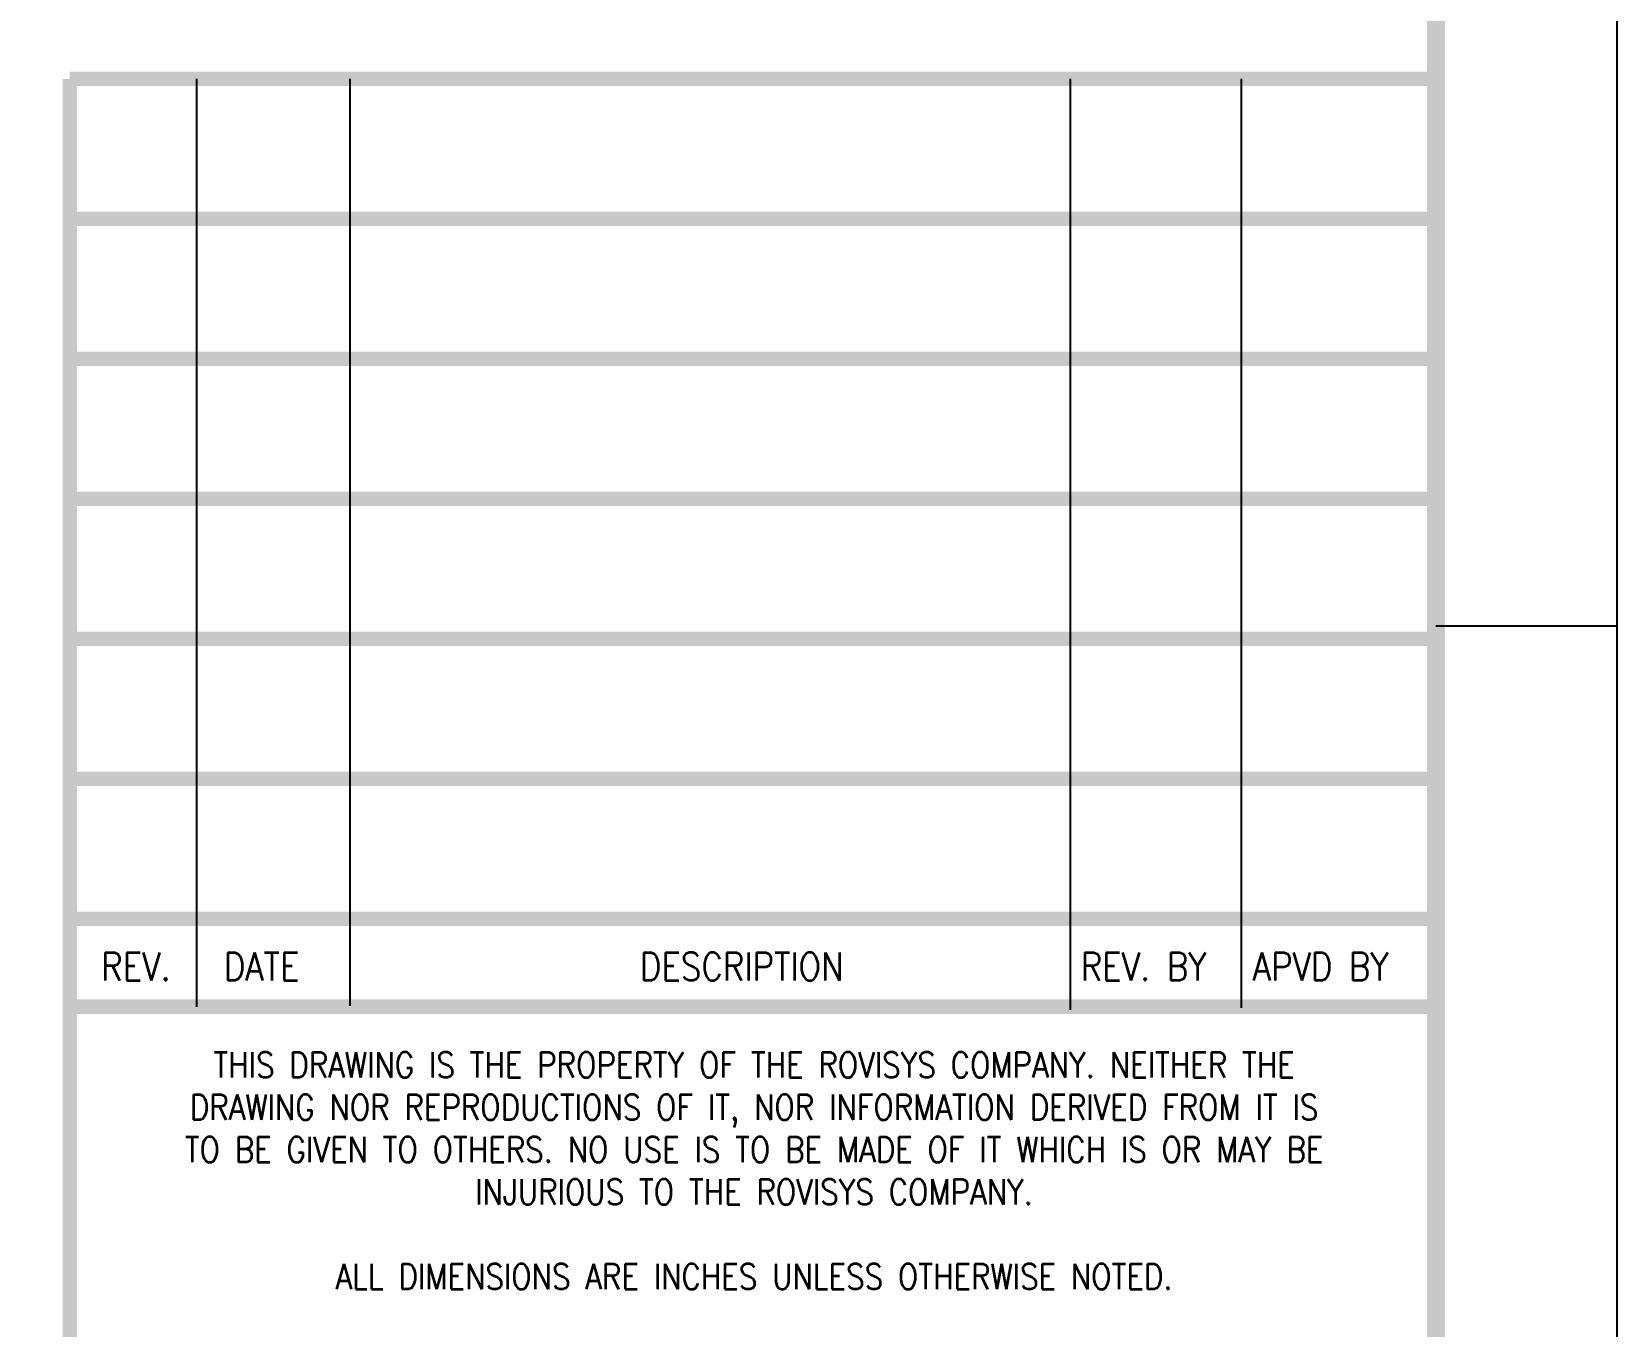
# Paper-space layout 'Layout1' of a CAD drawing. Extents: x 0 to 17, y 0 to 11.
# Drawn here: x 14.814 to 17, y 1.785 to 3.569 of the extents above; entities that cross this region are included whole.
import ezdxf
from ezdxf.enums import TextEntityAlignment as Align

# ---------------------------------------------------------------- set-up
doc = ezdxf.new("R2010")
doc.units = 0
doc.header["$LTSCALE"] = 0.375
doc.header["$MEASUREMENT"] = 0
doc.layers.add('06 Text', color=7, linetype='Continuous')
doc.layers.add('26 Border', color=7, linetype='Continuous')
doc.styles.add('ROMAND', font='romand')
doc.styles.add('ROMANS', font='romans.shx', dxfattribs={"width": 0.85})

# ---------------------------------------------------------------- blocks, each defined once
blk = doc.blocks.new('B Size RBT Corrected')
at = {"layer": '26 Border'}
for p, q in [((17, 0), (17, 11)), ((15.0416, 3.5042), (15.0416, 2.2251)), ((15.2531, 3.5042), (15.2531, 2.2263)), ((16.2457, 3.5042), (16.2457, 2.2208)), ((16.4816, 3.5042), (16.4816, 2.2235)), ((16.75, 2.75), (17, 2.75))]:
    blk.add_line(p, q, dxfattribs=at)
for points, const_width in [([(0.25, 10.75), (16.75, 10.75), (16.75, 0.25), (0.25, 0.25)], 0.025), ([(16.75, 0.25), (14.8669, 0.25), (14.8669, 2.2251), (16.75, 2.2251)], 0.02)]:
    blk.add_lwpolyline(points, close=True, dxfattribs=dict(at, const_width=const_width))
at = {"layer": '26 Border', "const_width": 0.02}
for points in [[(14.8669, 2.2251), (14.8669, 3.5042)], [(14.8669, 3.5042), (16.75, 3.5042)], [(14.8669, 3.3112), (16.75, 3.3112)], [(14.8669, 3.1182), (16.75, 3.1182)], [(14.8669, 2.9252), (16.75, 2.9252)], [(14.8669, 2.7322), (16.75, 2.7322)], [(14.8669, 2.5393), (16.75, 2.5393)], [(14.8669, 2.3463), (16.75, 2.3463)]]:
    blk.add_lwpolyline(points, dxfattribs=at)
at = {"layer": '06 Text', "style": 'ROMANS', "width": 0.85}
for s, height, p in [('REV.', 0.03874, (14.9101, 2.2612)), ('DATE', 0.03874, (15.0789, 2.2612)), ('DESCRIPTION', 0.038739, (15.6527, 2.2612)), ('REV. BY', 0.03874, (16.2603, 2.2612)), ('APVD BY', 0.03874, (16.4972, 2.2612))]:
    blk.add_text(s, height=height, dxfattribs=at).set_placement(p)
at = {"layer": '06 Text', "insert": (15.8101, 2.1624), "char_height": 0.035, "width": 1.759761, "attachment_point": 2, "style": 'ROMANS'}
blk.add_mtext('THIS DRAWING IS THE PROPERTY OF THE ROVISYS COMPANY. NEITHER THE DRAWING NOR REPRODUCTIONS OF IT, NOR INFORMATION DERIVED FROM IT IS TO BE GIVEN TO OTHERS. NO USE IS TO BE MADE OF IT WHICH IS OR MAY BE INJURIOUS TO THE ROVISYS COMPANY.\\P\\PALL DIMENSIONS ARE INCHES UNLESS OTHERWISE NOTED.', dxfattribs=at)
at = {"layer": '06 Text', "style": 'ROMANS', "width": 0.8}
for tag, p in [('POS_6_CHANGES_LINE_1', (15.2756, 3.4541)), ('POS_6_CHANGES_LINE_2', (15.2756, 3.371)), ('POS_5_CHANGES_LINE_1', (15.2756, 3.2611)), ('POS_5_CHANGES_LINE_2', (15.2756, 3.178)), ('POS_4_CHANGES_LINE_1', (15.2756, 3.0682)), ('POS_4_CHANGES_LINE_2', (15.2756, 2.985)), ('POS_3_CHANGES_LINE_1', (15.2756, 2.8752)), ('POS_3_CHANGES_LINE_2', (15.2756, 2.792)), ('POS_2_CHANGES_LINE_1', (15.2756, 2.6822)), ('POS_2_CHANGES_LINE_2', (15.2756, 2.5991)), ('POS_1_CHANGES_LINE_1', (15.2756, 2.4892)), ('POS_1_CHANGES_LINE_2', (15.2756, 2.4061))]:
    blk.add_attdef(tag, text='', height=0.0536, dxfattribs=at).set_placement(p, align=Align.MIDDLE_LEFT)
at = {"layer": '06 Text', "style": 'ROMANS'}
for tag, height, width, p in [('POS_6_DATE', 0.0464, 0.65, (15.1478, 3.4509)), ('POS_6_REV', 0.0536, 0.9, (14.9797, 3.4146)), ('POS_6_REV_BY', 0.0536, 0.85, (16.3685, 3.4134)), ('POS_6_APV_BY', 0.0536, 0.85, (16.5981, 3.4134)), ('POS_6_YEAR', 0.0464, 0.78125, (15.1361, 3.3765)), ('POS_5_DATE', 0.0464, 0.65, (15.1478, 3.2579)), ('POS_5_REV', 0.0536, 0.9, (14.9797, 3.2216)), ('POS_5_REV_BY', 0.0536, 0.85, (16.3685, 3.2204)), ('POS_5_APV_BY', 0.0536, 0.85, (16.5981, 3.2204)), ('POS_5_YEAR', 0.0464, 0.78125, (15.1361, 3.1835)), ('POS_4_DATE', 0.0464, 0.65, (15.1478, 3.0649)), ('POS_4_REV', 0.0536, 0.9, (14.9797, 3.0286)), ('POS_4_REV_BY', 0.0536, 0.85, (16.3685, 3.0274)), ('POS_4_APV_BY', 0.0536, 0.85, (16.5981, 3.0274)), ('POS_4_YEAR', 0.0464, 0.78125, (15.1361, 2.9905)), ('POS_3_DATE', 0.0464, 0.65, (15.1478, 2.872)), ('POS_3_REV', 0.0536, 0.9, (14.9797, 2.8356)), ('POS_3_REV_BY', 0.0536, 0.85, (16.3685, 2.8345)), ('POS_3_APV_BY', 0.0536, 0.85, (16.5981, 2.8345)), ('POS_3_YEAR', 0.0464, 0.78125, (15.1361, 2.7975)), ('POS_2_DATE', 0.0464, 0.65, (15.1478, 2.679)), ('POS_2_REV', 0.0536, 0.9, (14.9797, 2.6427)), ('POS_2_REV_BY', 0.0536, 0.85, (16.3685, 2.6415)), ('POS_2_APV_BY', 0.0536, 0.85, (16.5981, 2.6415)), ('POS_2_YEAR', 0.0464, 0.78125, (15.1361, 2.6045)), ('POS_1_DATE', 0.0464, 0.65, (15.1478, 2.486)), ('POS_1_REV', 0.0536, 0.9, (14.9797, 2.4497)), ('POS_1_REV_BY', 0.0536, 0.85, (16.3685, 2.4485)), ('POS_1_APV_BY', 0.0536, 0.85, (16.5981, 2.4485)), ('POS_1_YEAR', 0.0464, 0.78125, (15.1361, 2.4116)), ('TITLE_LINE_1', 0.053, 0.85, (15.8084, 1.3778)), ('TITLE_LINE_2', 0.053, 0.85, (15.8084, 1.2857)), ('TITLE_LINE_3', 0.053, 0.85, (15.8084, 1.1937)), ('TITLE_LINE_4', 0.053, 0.85, (15.8084, 1.1016)), ('CUSTOMER_NAME', 0.0536, 0.85, (15.8084, 0.9471)), ('PLANT_LOCATION', 0.0536, 0.85, (15.8084, 0.7857)), ('DATE', 0.0536, 0.85, (15.109, 0.6208)), ('BY', 0.0536, 0.85, (15.9296, 0.6208)), ('CHECKED', 0.0536, 0.85, (16.2473, 0.6208)), ('APPROVED', 0.0536, 0.85, (16.6062, 0.6208))]:
    blk.add_attdef(tag, text='', height=height, dxfattribs=dict(at, width=width)).set_placement(p, align=Align.MIDDLE_CENTER)
at = {"layer": '06 Text'}
for tag, height, style, width, p, p2 in [('SCALE', 0.0536, 'ROMANS', 1.503218, (15.372, 0.5931), (15.7409, 0.5931)), ('PROJECT_NUMBER', 0.1148, 'ROMAND', 1.596906, (14.9084, 0.3614), (16.497, 0.3614)), ('DRAWING_REVISION', 0.1148, 'ROMAND', 0.067701, (16.6091, 0.3614), (16.7201, 0.3614))]:
    blk.add_attdef(tag, text='', height=height, dxfattribs=dict(at, style=style, width=width)).set_placement(p, p2, align=Align.FIT)

psp = doc.layouts.get("Layout1")

# ---------------------------------------------------------------- block references
psp.add_blockref('B Size RBT Corrected', (0, 0))

doc.saveas('drawing.dxf')
